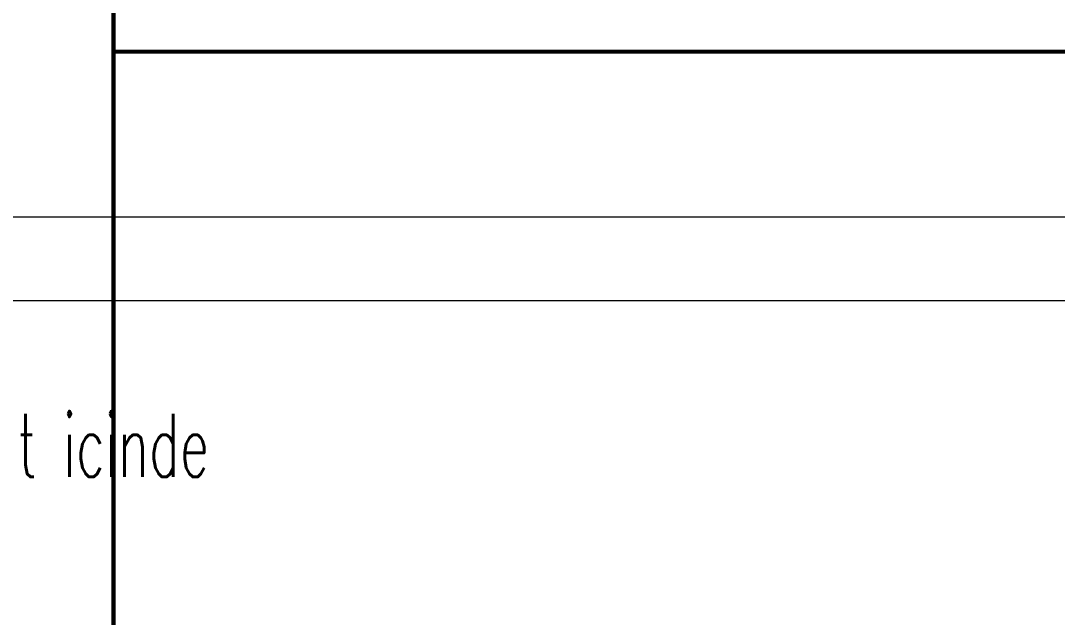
# Model space of a CAD drawing. Header units: metres. Extents: x -13194 to 152406, y -14653 to 29421.
# Drawn here: x 3645.9 to 4138.5, y 161.1 to 444.7 of the extents above; entities that cross this region are included whole.
import ezdxf

# ---------------------------------------------------------------- set-up
doc = ezdxf.new("R2010")
doc.units = ezdxf.units.M
doc.header["$LTSCALE"] = 100
doc.header["$MEASUREMENT"] = 0
doc.linetypes.add('HIDDEN', pattern=[0.375, 0.25, -0.125])
doc.layers.get('0').update_dxf_attribs({"color": 9, "lineweight": 9})
doc.layers.add('06D', color=9, linetype='Continuous', lineweight=9)
doc.layers.add('E-YAZI', color=7, linetype='Continuous', lineweight=30)
doc.styles.add('E-YAZI', font='txttw.shx')

# ---------------------------------------------------------------- blocks, each defined once
blk = doc.blocks.new('p-işyeri')
at = {"color": 0, "const_width": 2}
blk.add_lwpolyline([(200, 0), (200, 700), (-200, 700), (-200, 0)], close=True, dxfattribs=at)
blk = doc.blocks.new('2.bod.Mimari')
at = {"layer": '06D'}
blk.add_lwpolyline([(1942.5, -8278.51), (8760, -8278.51), (8760, -8733.51), (8720, -8733.51), (8720, -8318.51), (1942.5, -8318.51), (1942.5, -8278.51)], dxfattribs=at)
at = {"layer": '06D', "color": 89, "linetype": 'HIDDEN', "true_color": 0x2e4d23, "rotation": 90}
for p in [(4390, -8000), (4390, -8400)]:
    blk.add_blockref('p-işyeri', p, dxfattribs=at)

msp = doc.modelspace()

# ---------------------------------------------------------------- block references
msp.add_blockref('2.bod.Mimari', (0, 8630))

# ---------------------------------------------------------------- texts
at = {"layer": 'E-YAZI', "color": 3, "style": 'E-YAZI', "width": 0.6}
msp.add_text('Tavanda Bat icinde', height=30, dxfattribs=at).set_placement((3503.17, 227.84))

doc.saveas('drawing.dxf')
